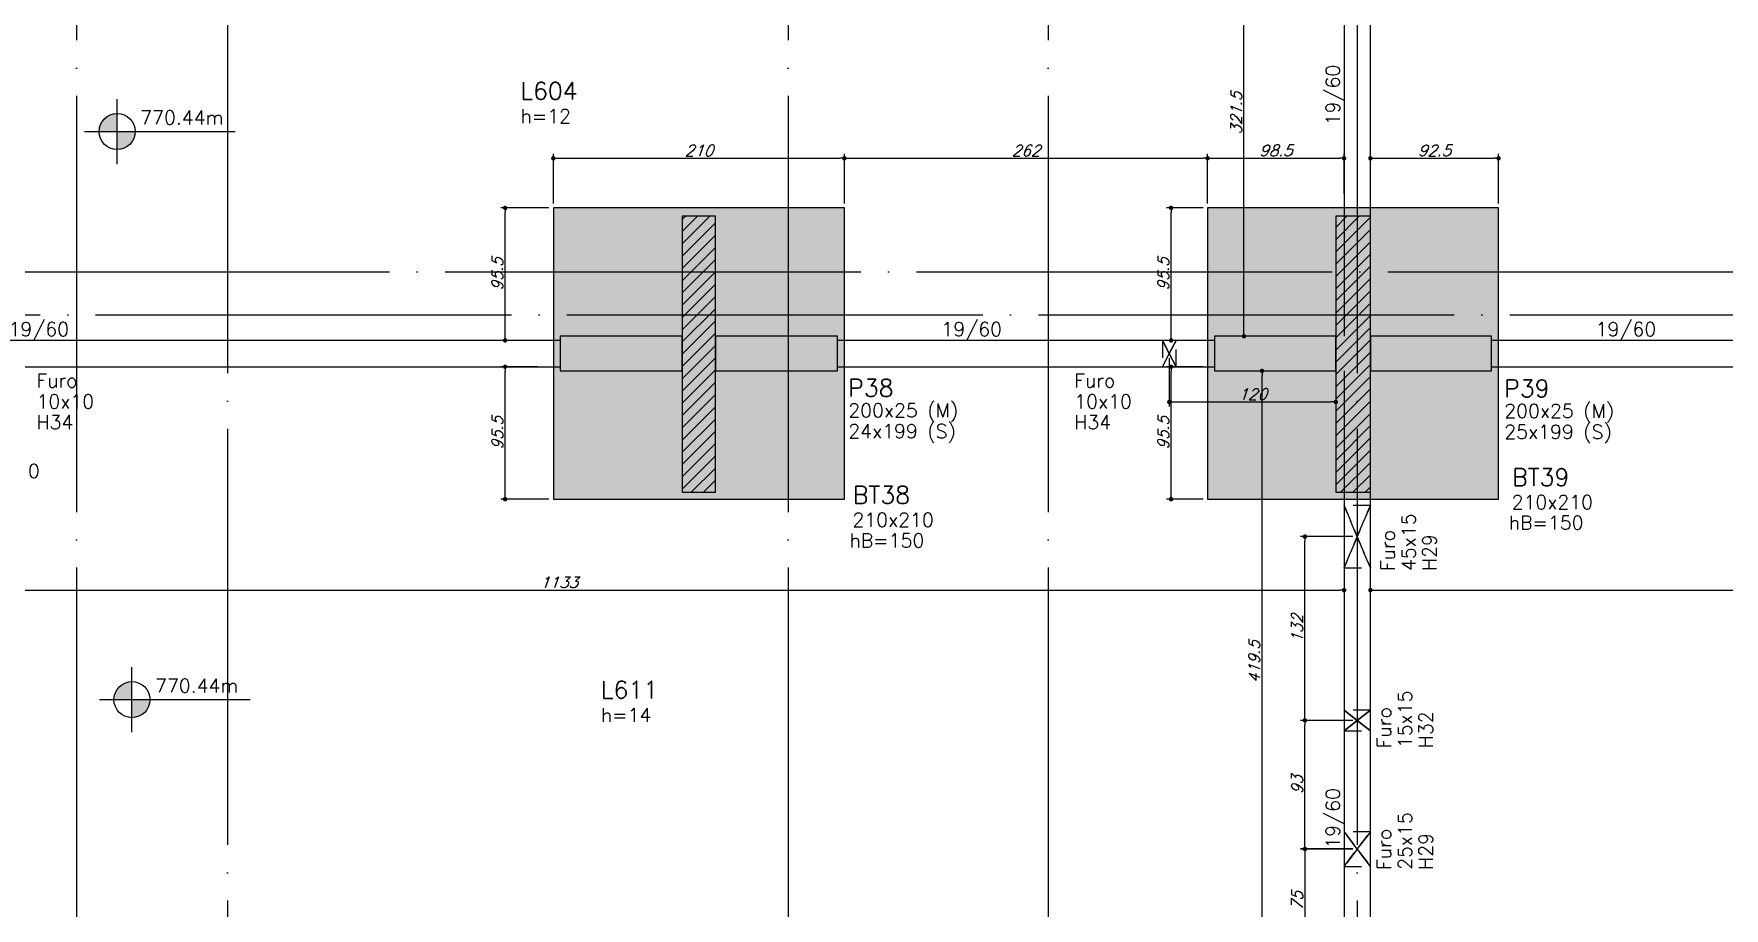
# Model space of a CAD drawing. Extents: x -4245 to 5400, y -2094 to 2406.
# Drawn here: x -349 to 870, y 916 to 1546 of the extents above; entities that cross this region are included whole.
import ezdxf
from ezdxf.enums import TextEntityAlignment as Align

# ---------------------------------------------------------------- set-up
doc = ezdxf.new("R2010")
doc.units = 0
doc.header["$LTSCALE"] = 50
doc.header["$MEASUREMENT"] = 0
doc.linetypes.add('EIXO', pattern=[6.8, 6, -0.4, 0, -0.4])
doc.linetypes.add('HIDDEN', pattern=[0.375, 0.25, -0.125])
doc.layers.get('0').update_dxf_attribs({"linetype": 'CONTINUOUS'})
doc.layers.get('DEFPOINTS').update_dxf_attribs({"linetype": 'CONTINUOUS'})
for name, color, linetype in [('F-BLOCOS', 3, 'CONTINUOUS'), ('F-BLOCOS-DIM', 2, 'CONTINUOUS'), ('F-BLOCOS-HACH', 1, 'CONTINUOUS'), ('F-BLOCOS-NOME', 3, 'CONTINUOUS'), ('F-COTAS', 106, 'CONTINUOUS'), ('F-COTAS-FUROS', 50, 'CONTINUOUS'), ('F-EIXO', 12, 'EIXO'), ('F-FURO-PAREDE', 2, 'HIDDEN'), ('F-FURO-PAREDE-TEXTOS', 2, 'CONTINUOUS'), ('F-LAJES-DIM', 2, 'CONTINUOUS'), ('F-LAJES-NOME', 4, 'CONTINUOUS'), ('F-NÍVEL-PLANTA', 2, 'CONTINUOUS'), ('F-PILARES-DIM', 172, 'CONTINUOUS'), ('F-PILARES-HACH', 174, 'CONTINUOUS'), ('F-PILARES-M', 170, 'CONTINUOUS'), ('F-PILARES-NOME', 170, 'CONTINUOUS'), ('F-PILARES-V', 170, 'CONTINUOUS'), ('F-TEXTO', 6, 'CONTINUOUS'), ('F-VIGAS', 3, 'CONTINUOUS'), ('F-VIGAS-DIM', 2, 'CONTINUOUS')]:
    doc.layers.add(name, color=color, linetype=linetype)
doc.styles.add('CP-TEXT-INCL', font='simplex.shx', dxfattribs={"oblique": 20})
doc.styles.add('MCP', font='simplex.shx')
doc.styles.add('ROMANS', font='simplex.shx')
doc.styles.get("Standard").update_dxf_attribs({"font": 'simplex.shx'})
doc.dimstyles.new('CP-COTAS-50', dxfattribs={"dimscale": 0.64, "dimtxt": 12.5, "dimasz": 5, "dimexe": 5, "dimexo": 5, "dimgap": 2.5, "dimtad": 1, "dimdec": 1, "dimdsep": 46, "dimtxsty": 'CP-TEXT-INCL', "dimblk1": 'DOT', "dimblk2": 'DOT', "dimsah": 1, "dimcen": 9, "dimclrd": 256, "dimclre": 256, "dimclrt": 256, "dimadec": 0, "dimazin": 0, "dimtfac": 1, "dimtdec": 1, "dimtmove": 2, "dimatfit": 3, "dimldrblk": 'DOT', "dimfxl": 0, "dimtolj": 1, "dimarcsym": 0})
pattern_1 = [(45, (0, 10000), (-4.4194174, 4.4194174), [])]

# ---------------------------------------------------------------- blocks, each defined once
blk = doc.blocks.new('Nível - Planta')
at = {"layer": 'F-NÍVEL-PLANTA'}
h = blk.add_hatch(color=71, dxfattribs=at)
h.paths.add_polyline_path([(0, 0), (0, 0.26, 0.414214), (-0.26, 0)])
h.paths.add_polyline_path([(0.26, 0), (0, 0), (0, -0.26, 0.414214)])
for p, q in [((0, -0.469), (0, 0.469)), ((-0.469, 0), (1.704, 0))]:
    blk.add_line(p, q, dxfattribs=at)
blk.add_circle((0, 0), 0.26, dxfattribs=at)
at = {"layer": 'F-TEXTO', "color": 3, "style": 'MCP'}
blk.add_attdef('NÍVEL', (0.333, 0.102), '', height=0.2, dxfattribs=at)
blk = doc.blocks.new('*U10')
at = {"layer": 'F-EIXO'}
blk.add_line((0, 0), (7397, 0), dxfattribs=at)
at = {"layer": 'F-TEXTO', "style": 'ROMANS'}
blk.add_attdef('EIXO', text='', height=17.5, dxfattribs=at).set_placement((-28.2072, 0), align=Align.MIDDLE_CENTER)
blk = doc.blocks.new('*U16')
at = {"layer": 'F-EIXO'}
blk.add_line((0, 0), (7484.954, 0), dxfattribs=at)
at = {"layer": 'F-TEXTO', "style": 'ROMANS'}
blk.add_attdef('EIXO', text='', height=17.5, dxfattribs=at).set_placement((-28.2072, 0), align=Align.MIDDLE_CENTER)
blk = doc.blocks.new('*U12')
at = {"layer": 'F-EIXO'}
blk.add_line((0, 0), (0, -3377.9), dxfattribs=at)
at = {"layer": 'F-TEXTO', "style": 'ROMANS'}
blk.add_attdef('EIXO', text='', height=17.5, rotation=360, dxfattribs=at).set_placement((0, 28.2), align=Align.MIDDLE_CENTER)
blk = doc.blocks.new('*U13')
at = {"layer": 'F-EIXO'}
blk.add_line((0, 0), (0, -3477.9), dxfattribs=at)
at = {"layer": 'F-TEXTO', "style": 'ROMANS'}
blk.add_attdef('EIXO', text='', height=17.5, rotation=360, dxfattribs=at).set_placement((0, 28.2), align=Align.MIDDLE_CENTER)
blk = doc.blocks.new('_DOT')
at = {"color": 0, "linetype": 'ByBlock'}
blk.add_line((-0.5, 0), (-1, 0), dxfattribs=at)
at = {"color": 0, "linetype": 'ByBlock', "const_width": 0.5}
blk.add_lwpolyline([(-0.25, 0, 1), (0.25, 0, 1)], format="xyb", close=True, dxfattribs=at)
blk = doc.blocks.new('*D49')
at = {"layer": 'DEFPOINTS', "color": 0, "linetype": 'Continuous', "transparency": 16777216}
for p in [(536.8, 1303), (536.8, 1303), (536.8, 883.5)]:
    blk.add_point(p, dxfattribs=at)
at = {"layer": 'F-COTAS', "linetype": 'Continuous', "lineweight": -2, "transparency": 16777216}
blk.add_line((536.8, 886.7), (536.8, 1299.8), dxfattribs=at)
at = {"layer": 'F-COTAS', "linetype": 'Continuous', "lineweight": -2, "transparency": 16777216, "xscale": 3.2, "yscale": 3.2, "zscale": 3.2}
for p, rotation in [((536.8, 1303), 90), ((536.8, 883.5), 270)]:
    blk.add_blockref('_DOT', p, dxfattribs=dict(at, rotation=rotation))
at = {"layer": 'F-COTAS', "linetype": 'Continuous', "transparency": 16777216, "insert": (531.2, 1093.2), "char_height": 8, "attachment_point": 5, "rotation": 90, "style": 'CP-TEXT-INCL'}
blk.add_mtext('\\A1;419.5', dxfattribs=at)
blk = doc.blocks.new('*D50')
at = {"layer": 'DEFPOINTS', "color": 0, "linetype": 'Continuous', "transparency": 16777216}
for p in [(523.8, 1649.5), (523.8, 1649.5), (523.8, 1328)]:
    blk.add_point(p, dxfattribs=at)
at = {"layer": 'F-COTAS', "linetype": 'Continuous', "lineweight": -2, "transparency": 16777216}
blk.add_line((523.8, 1331.2), (523.8, 1646.3), dxfattribs=at)
at = {"layer": 'F-COTAS', "linetype": 'Continuous', "lineweight": -2, "transparency": 16777216, "xscale": 3.2, "yscale": 3.2, "zscale": 3.2}
for p, rotation in [((523.8, 1649.5), 90), ((523.8, 1328), 270)]:
    blk.add_blockref('_DOT', p, dxfattribs=dict(at, rotation=rotation))
at = {"layer": 'F-COTAS', "linetype": 'Continuous', "transparency": 16777216, "insert": (518.2, 1488.8), "char_height": 8, "attachment_point": 5, "rotation": 90, "style": 'CP-TEXT-INCL'}
blk.add_mtext('\\A1;321.5', dxfattribs=at)
blk = doc.blocks.new('*D88')
at = {"layer": 'DEFPOINTS', "color": 0, "linetype": 'Continuous', "transparency": 16777216}
for p in [(-537, 1144.9), (596, 1144.9), (596, 1144.9)]:
    blk.add_point(p, dxfattribs=at)
at = {"layer": 'F-COTAS', "linetype": 'Continuous', "lineweight": -2, "transparency": 16777216}
blk.add_line((-533.8, 1144.9), (592.8, 1144.9), dxfattribs=at)
at = {"layer": 'F-COTAS', "linetype": 'Continuous', "lineweight": -2, "transparency": 16777216, "xscale": 3.2, "yscale": 3.2, "zscale": 3.2, "rotation": 180}
blk.add_blockref('_DOT', (-537, 1144.9), dxfattribs=at)
at = {"layer": 'F-COTAS', "linetype": 'Continuous', "lineweight": -2, "transparency": 16777216, "xscale": 3.2, "yscale": 3.2, "zscale": 3.2}
blk.add_blockref('_DOT', (596, 1144.9), dxfattribs=at)
at = {"layer": 'F-COTAS', "linetype": 'Continuous', "transparency": 16777216, "insert": (29.5, 1150.5), "char_height": 8, "attachment_point": 5, "style": 'CP-TEXT-INCL'}
blk.add_mtext('\\A1;1133', dxfattribs=at)
blk = doc.blocks.new('*D89')
at = {"layer": 'DEFPOINTS', "color": 0, "linetype": 'Continuous', "transparency": 16777216}
for p in [(615, 1144.9), (1276, 1144.9), (1276, 1144.9)]:
    blk.add_point(p, dxfattribs=at)
at = {"layer": 'F-COTAS', "linetype": 'Continuous', "lineweight": -2, "transparency": 16777216}
blk.add_line((618.2, 1144.9), (1272.8, 1144.9), dxfattribs=at)
at = {"layer": 'F-COTAS', "linetype": 'Continuous', "lineweight": -2, "transparency": 16777216, "xscale": 3.2, "yscale": 3.2, "zscale": 3.2, "rotation": 180}
blk.add_blockref('_DOT', (615, 1144.9), dxfattribs=at)
at = {"layer": 'F-COTAS', "linetype": 'Continuous', "lineweight": -2, "transparency": 16777216, "xscale": 3.2, "yscale": 3.2, "zscale": 3.2}
blk.add_blockref('_DOT', (1276, 1144.9), dxfattribs=at)
at = {"layer": 'F-COTAS', "linetype": 'Continuous', "transparency": 16777216, "insert": (945.5, 1150.5), "char_height": 8, "attachment_point": 5, "style": 'CP-TEXT-INCL'}
blk.add_mtext('\\A1;661', dxfattribs=at)
blk = doc.blocks.new('*D172')
at = {"layer": 'DEFPOINTS', "color": 0, "linetype": 'Continuous', "transparency": 16777216}
for p in [(615, 1452.3), (707.5, 1456.3), (707.5, 1420.5)]:
    blk.add_point(p, dxfattribs=at)
at = {"layer": 'F-COTAS', "linetype": 'Continuous', "lineweight": -2, "transparency": 16777216}
for p, q in [((615, 1455.5), (615, 1459.5)), ((618.2, 1456.3), (704.3, 1456.3)), ((707.5, 1423.7), (707.5, 1459.5))]:
    blk.add_line(p, q, dxfattribs=at)
at = {"layer": 'F-COTAS', "linetype": 'Continuous', "lineweight": -2, "transparency": 16777216, "xscale": 3.2, "yscale": 3.2, "zscale": 3.2, "rotation": 180}
blk.add_blockref('_DOT', (615, 1456.3), dxfattribs=at)
at = {"layer": 'F-COTAS', "linetype": 'Continuous', "lineweight": -2, "transparency": 16777216, "xscale": 3.2, "yscale": 3.2, "zscale": 3.2}
blk.add_blockref('_DOT', (707.5, 1456.3), dxfattribs=at)
at = {"layer": 'F-COTAS', "linetype": 'Continuous', "transparency": 16777216, "insert": (661.2, 1461.9), "char_height": 8, "attachment_point": 5, "style": 'CP-TEXT-INCL'}
blk.add_mtext('\\A1;92.5', dxfattribs=at)
blk = doc.blocks.new('*D173')
at = {"layer": 'DEFPOINTS', "color": 0, "linetype": 'Continuous', "transparency": 16777216}
for p in [(497.5, 1456.3), (235.5, 1420.5), (497.5, 1420.5)]:
    blk.add_point(p, dxfattribs=at)
at = {"layer": 'F-COTAS', "linetype": 'Continuous', "lineweight": -2, "transparency": 16777216}
for p, q in [((235.5, 1423.7), (235.5, 1459.5)), ((238.7, 1456.3), (494.3, 1456.3)), ((497.5, 1423.7), (497.5, 1459.5))]:
    blk.add_line(p, q, dxfattribs=at)
at = {"layer": 'F-COTAS', "linetype": 'Continuous', "lineweight": -2, "transparency": 16777216, "xscale": 3.2, "yscale": 3.2, "zscale": 3.2, "rotation": 180}
blk.add_blockref('_DOT', (235.5, 1456.3), dxfattribs=at)
at = {"layer": 'F-COTAS', "linetype": 'Continuous', "lineweight": -2, "transparency": 16777216, "xscale": 3.2, "yscale": 3.2, "zscale": 3.2}
blk.add_blockref('_DOT', (497.5, 1456.3), dxfattribs=at)
at = {"layer": 'F-COTAS', "linetype": 'Continuous', "transparency": 16777216, "insert": (366.5, 1461.9), "char_height": 8, "attachment_point": 5, "style": 'CP-TEXT-INCL'}
blk.add_mtext('\\A1;262', dxfattribs=at)
blk = doc.blocks.new('*D174')
at = {"layer": 'DEFPOINTS', "color": 0, "linetype": 'Continuous', "transparency": 16777216}
for p in [(596, 1456.3), (596, 1427.8), (497.5, 1420.5)]:
    blk.add_point(p, dxfattribs=at)
at = {"layer": 'F-COTAS', "linetype": 'Continuous', "lineweight": -2, "transparency": 16777216}
for p, q in [((497.5, 1423.7), (497.5, 1459.5)), ((500.7, 1456.3), (592.8, 1456.3)), ((596, 1431), (596, 1459.5))]:
    blk.add_line(p, q, dxfattribs=at)
at = {"layer": 'F-COTAS', "linetype": 'Continuous', "lineweight": -2, "transparency": 16777216, "xscale": 3.2, "yscale": 3.2, "zscale": 3.2, "rotation": 180}
blk.add_blockref('_DOT', (497.5, 1456.3), dxfattribs=at)
at = {"layer": 'F-COTAS', "linetype": 'Continuous', "lineweight": -2, "transparency": 16777216, "xscale": 3.2, "yscale": 3.2, "zscale": 3.2}
blk.add_blockref('_DOT', (596, 1456.3), dxfattribs=at)
at = {"layer": 'F-COTAS', "linetype": 'Continuous', "transparency": 16777216, "insert": (546.8, 1461.9), "char_height": 8, "attachment_point": 5, "style": 'CP-TEXT-INCL'}
blk.add_mtext('\\A1;98.5', dxfattribs=at)
blk = doc.blocks.new('*D175')
at = {"layer": 'DEFPOINTS', "color": 0, "linetype": 'Continuous', "transparency": 16777216}
for p in [(235.5, 1456.3), (25.5, 1420.5), (235.5, 1420.5)]:
    blk.add_point(p, dxfattribs=at)
at = {"layer": 'F-COTAS', "linetype": 'Continuous', "lineweight": -2, "transparency": 16777216}
for p, q in [((25.5, 1423.7), (25.5, 1459.5)), ((28.7, 1456.3), (232.3, 1456.3)), ((235.5, 1423.7), (235.5, 1459.5))]:
    blk.add_line(p, q, dxfattribs=at)
at = {"layer": 'F-COTAS', "linetype": 'Continuous', "lineweight": -2, "transparency": 16777216, "xscale": 3.2, "yscale": 3.2, "zscale": 3.2, "rotation": 180}
blk.add_blockref('_DOT', (25.5, 1456.3), dxfattribs=at)
at = {"layer": 'F-COTAS', "linetype": 'Continuous', "lineweight": -2, "transparency": 16777216, "xscale": 3.2, "yscale": 3.2, "zscale": 3.2}
blk.add_blockref('_DOT', (235.5, 1456.3), dxfattribs=at)
at = {"layer": 'F-COTAS', "linetype": 'Continuous', "transparency": 16777216, "insert": (130.5, 1461.9), "char_height": 8, "attachment_point": 5, "style": 'CP-TEXT-INCL'}
blk.add_mtext('\\A1;210', dxfattribs=at)
blk = doc.blocks.new('*D176')
at = {"layer": 'DEFPOINTS', "color": 0, "linetype": 'Continuous', "transparency": 16777216}
for p in [(-9.3, 1306), (17.4, 1306), (25.5, 1210.5)]:
    blk.add_point(p, dxfattribs=at)
at = {"layer": 'F-COTAS', "linetype": 'Continuous', "lineweight": -2, "transparency": 16777216}
for p, q in [((14.2, 1306), (-12.5, 1306)), ((-9.3, 1213.7), (-9.3, 1302.8)), ((22.3, 1210.5), (-12.5, 1210.5))]:
    blk.add_line(p, q, dxfattribs=at)
at = {"layer": 'F-COTAS', "linetype": 'Continuous', "lineweight": -2, "transparency": 16777216, "xscale": 3.2, "yscale": 3.2, "zscale": 3.2}
for p, rotation in [((-9.3, 1306), 90), ((-9.3, 1210.5), 270)]:
    blk.add_blockref('_DOT', p, dxfattribs=dict(at, rotation=rotation))
at = {"layer": 'F-COTAS', "linetype": 'Continuous', "transparency": 16777216, "insert": (-14.9, 1258.2), "char_height": 8, "attachment_point": 5, "rotation": 90, "style": 'CP-TEXT-INCL'}
blk.add_mtext('\\A1;95.5', dxfattribs=at)
blk = doc.blocks.new('*D177')
at = {"layer": 'DEFPOINTS', "color": 0, "linetype": 'Continuous', "transparency": 16777216}
for p in [(-9.3, 1420.5), (25.5, 1420.5), (25.5, 1325)]:
    blk.add_point(p, dxfattribs=at)
at = {"layer": 'F-COTAS', "linetype": 'Continuous', "lineweight": -2, "transparency": 16777216}
for p, q in [((22.3, 1420.5), (-12.5, 1420.5)), ((-9.3, 1328.2), (-9.3, 1417.3)), ((22.3, 1325), (-12.5, 1325))]:
    blk.add_line(p, q, dxfattribs=at)
at = {"layer": 'F-COTAS', "linetype": 'Continuous', "lineweight": -2, "transparency": 16777216, "xscale": 3.2, "yscale": 3.2, "zscale": 3.2}
for p, rotation in [((-9.3, 1420.5), 90), ((-9.3, 1325), 270)]:
    blk.add_blockref('_DOT', p, dxfattribs=dict(at, rotation=rotation))
at = {"layer": 'F-COTAS', "linetype": 'Continuous', "transparency": 16777216, "insert": (-14.9, 1372.8), "char_height": 8, "attachment_point": 5, "rotation": 90, "style": 'CP-TEXT-INCL'}
blk.add_mtext('\\A1;95.5', dxfattribs=at)
blk = doc.blocks.new('*D178')
at = {"layer": 'DEFPOINTS', "color": 0, "linetype": 'Continuous', "transparency": 16777216}
for p in [(471.2, 1306), (497.5, 1306), (497.5, 1210.5)]:
    blk.add_point(p, dxfattribs=at)
at = {"layer": 'F-COTAS', "linetype": 'Continuous', "lineweight": -2, "transparency": 16777216}
for p, q in [((494.3, 1306), (468, 1306)), ((471.2, 1213.7), (471.2, 1302.8)), ((494.3, 1210.5), (468, 1210.5))]:
    blk.add_line(p, q, dxfattribs=at)
at = {"layer": 'F-COTAS', "linetype": 'Continuous', "lineweight": -2, "transparency": 16777216, "xscale": 3.2, "yscale": 3.2, "zscale": 3.2}
for p, rotation in [((471.2, 1306), 90), ((471.2, 1210.5), 270)]:
    blk.add_blockref('_DOT', p, dxfattribs=dict(at, rotation=rotation))
at = {"layer": 'F-COTAS', "linetype": 'Continuous', "transparency": 16777216, "insert": (465.6, 1258.2), "char_height": 8, "attachment_point": 5, "rotation": 90, "style": 'CP-TEXT-INCL'}
blk.add_mtext('\\A1;95.5', dxfattribs=at)
blk = doc.blocks.new('*D179')
at = {"layer": 'DEFPOINTS', "color": 0, "linetype": 'Continuous', "transparency": 16777216}
for p in [(471.2, 1420.5), (497.5, 1420.5), (497.5, 1325)]:
    blk.add_point(p, dxfattribs=at)
at = {"layer": 'F-COTAS', "linetype": 'Continuous', "lineweight": -2, "transparency": 16777216}
for p, q in [((494.3, 1420.5), (468, 1420.5)), ((471.2, 1328.2), (471.2, 1417.3)), ((494.3, 1325), (468, 1325))]:
    blk.add_line(p, q, dxfattribs=at)
at = {"layer": 'F-COTAS', "linetype": 'Continuous', "lineweight": -2, "transparency": 16777216, "xscale": 3.2, "yscale": 3.2, "zscale": 3.2}
for p, rotation in [((471.2, 1420.5), 90), ((471.2, 1325), 270)]:
    blk.add_blockref('_DOT', p, dxfattribs=dict(at, rotation=rotation))
at = {"layer": 'F-COTAS', "linetype": 'Continuous', "transparency": 16777216, "insert": (465.6, 1372.8), "char_height": 8, "attachment_point": 5, "rotation": 90, "style": 'CP-TEXT-INCL'}
blk.add_mtext('\\A1;95.5', dxfattribs=at)
blk = doc.blocks.new('*D332')
at = {"layer": 'DEFPOINTS', "color": 0, "linetype": 'Continuous', "transparency": 16777216}
for p in [(469.9, 1315.5), (590, 1294.8), (590, 1280.6)]:
    blk.add_point(p, dxfattribs=at)
at = {"layer": 'F-COTAS-FUROS', "linetype": 'Continuous', "lineweight": -2, "transparency": 16777216}
for p, q in [((469.9, 1312.3), (469.9, 1277.4)), ((590, 1291.6), (590, 1277.4)), ((473.1, 1280.6), (586.8, 1280.6))]:
    blk.add_line(p, q, dxfattribs=at)
at = {"layer": 'F-COTAS-FUROS', "linetype": 'Continuous', "lineweight": -2, "transparency": 16777216, "xscale": 3.2, "yscale": 3.2, "zscale": 3.2, "rotation": 180}
blk.add_blockref('_DOT', (469.9, 1280.6), dxfattribs=at)
at = {"layer": 'F-COTAS-FUROS', "linetype": 'Continuous', "lineweight": -2, "transparency": 16777216, "xscale": 3.2, "yscale": 3.2, "zscale": 3.2}
blk.add_blockref('_DOT', (590, 1280.6), dxfattribs=at)
at = {"layer": 'F-COTAS-FUROS', "linetype": 'Continuous', "transparency": 16777216, "insert": (530, 1286.2), "char_height": 8, "attachment_point": 5, "style": 'CP-TEXT-INCL'}
blk.add_mtext('\\A1;120', dxfattribs=at)
blk = doc.blocks.new('*D334')
at = {"layer": 'DEFPOINTS', "color": 0, "linetype": 'Continuous', "transparency": 16777216}
for p in [(605.5, 958.3), (567.8, 883.5), (572.8, 883.5)]:
    blk.add_point(p, dxfattribs=at)
at = {"layer": 'F-COTAS-FUROS', "linetype": 'Continuous', "lineweight": -2, "transparency": 16777216}
for p, q in [((602.3, 958.3), (564.6, 958.3)), ((567.8, 955.1), (567.8, 886.7)), ((569.6, 883.5), (564.6, 883.5))]:
    blk.add_line(p, q, dxfattribs=at)
at = {"layer": 'F-COTAS-FUROS', "linetype": 'Continuous', "lineweight": -2, "transparency": 16777216, "xscale": 3.2, "yscale": 3.2, "zscale": 3.2}
for p, rotation in [((567.8, 958.3), 90), ((567.8, 883.5), 270)]:
    blk.add_blockref('_DOT', p, dxfattribs=dict(at, rotation=rotation))
at = {"layer": 'F-COTAS-FUROS', "linetype": 'Continuous', "transparency": 16777216, "insert": (562.2, 920.9), "char_height": 8, "attachment_point": 5, "rotation": 90, "style": 'CP-TEXT-INCL'}
blk.add_mtext('\\A1;75', dxfattribs=at)
blk = doc.blocks.new('*D335')
at = {"layer": 'DEFPOINTS', "color": 0, "linetype": 'Continuous', "transparency": 16777216}
for p in [(567.8, 1051), (605.5, 1051), (605.5, 958.2)]:
    blk.add_point(p, dxfattribs=at)
at = {"layer": 'F-COTAS-FUROS', "linetype": 'Continuous', "lineweight": -2, "transparency": 16777216}
for p, q in [((602.3, 1051), (564.6, 1051)), ((567.8, 961.4), (567.8, 1047.8)), ((602.3, 958.2), (564.6, 958.2))]:
    blk.add_line(p, q, dxfattribs=at)
at = {"layer": 'F-COTAS-FUROS', "linetype": 'Continuous', "lineweight": -2, "transparency": 16777216, "xscale": 3.2, "yscale": 3.2, "zscale": 3.2}
for p, rotation in [((567.8, 1051), 90), ((567.8, 958.2), 270)]:
    blk.add_blockref('_DOT', p, dxfattribs=dict(at, rotation=rotation))
at = {"layer": 'F-COTAS-FUROS', "linetype": 'Continuous', "transparency": 16777216, "insert": (562.2, 1004.6), "char_height": 8, "attachment_point": 5, "rotation": 90, "style": 'CP-TEXT-INCL'}
blk.add_mtext('\\A1;93', dxfattribs=at)
blk = doc.blocks.new('*D336')
at = {"layer": 'DEFPOINTS', "color": 0, "linetype": 'Continuous', "transparency": 16777216}
for p in [(567.8, 1183.5), (605.5, 1183.5), (605.5, 1051)]:
    blk.add_point(p, dxfattribs=at)
at = {"layer": 'F-COTAS-FUROS', "linetype": 'Continuous', "lineweight": -2, "transparency": 16777216}
for p, q in [((602.3, 1183.5), (564.6, 1183.5)), ((567.8, 1054.2), (567.8, 1180.3)), ((602.3, 1051), (564.6, 1051))]:
    blk.add_line(p, q, dxfattribs=at)
at = {"layer": 'F-COTAS-FUROS', "linetype": 'Continuous', "lineweight": -2, "transparency": 16777216, "xscale": 3.2, "yscale": 3.2, "zscale": 3.2}
for p, rotation in [((567.8, 1183.5), 90), ((567.8, 1051), 270)]:
    blk.add_blockref('_DOT', p, dxfattribs=dict(at, rotation=rotation))
at = {"layer": 'F-COTAS-FUROS', "linetype": 'Continuous', "transparency": 16777216, "insert": (562.2, 1117.2), "char_height": 8, "attachment_point": 5, "rotation": 90, "style": 'CP-TEXT-INCL'}
blk.add_mtext('\\A1;132', dxfattribs=at)

msp = doc.modelspace()

# ---------------------------------------------------------------- hatches: boundary and pattern name
at = {"layer": 'F-BLOCOS-HACH', "linetype": 'Continuous'}
h = msp.add_hatch(dxfattribs=at)
h.set_pattern_fill('AR-CONC', color=256, scale=5)
h.paths.add_polyline_path([(-1121.5, 1420), (-1331.5, 1420), (-1331.5, 1315), (-1331.5, 1210), (-1121.5, 1210)])
h.paths.add_polyline_path([(-444.5, 1420.5), (-654.5, 1420.5), (-654.5, 1315.5), (-654.5, 1210.5), (-444.5, 1210.5)])
h.paths.add_polyline_path([(235.5, 1420.5), (25.5, 1420.5), (25.5, 1315.5), (25.5, 1210.5), (235.5, 1210.5)])
h.paths.add_polyline_path([(707.5, 1420.5), (497.5, 1420.5), (497.5, 1315.5), (497.5, 1210.5), (707.5, 1210.5)])
at = {"layer": 'F-PILARES-HACH', "linetype": 'Continuous'}
h = msp.add_hatch(dxfattribs=at)
h.set_pattern_fill('ANSI31', color=256, scale=50, style=0)
h.set_pattern_definition(pattern_1)
h.paths.add_polyline_path([(118.5, 1215.5), (142.5, 1215.5), (142.5, 1414.5), (118.5, 1414.5)], flags=16)
h = msp.add_hatch(dxfattribs=at)
h.set_pattern_fill('ANSI31', color=256, scale=50, style=0)
h.set_pattern_definition(pattern_1)
h.paths.add_polyline_path([(590, 1215.5), (615, 1215.5), (615, 1414.5), (590, 1414.5)], flags=16)

# ---------------------------------------------------------------- linework, layer by layer
at = {"layer": 'F-BLOCOS', "color": 2, "linetype": 'Continuous'}
for points in [[(25.5, 1315.5), (25.5, 1210.5), (235.5, 1210.5), (235.5, 1420.5), (25.5, 1420.5), (25.5, 1315.5)], [(25.5, 1315.5), (25.5, 1210.5), (235.5, 1210.5), (235.5, 1420.5), (25.5, 1420.5), (25.5, 1315.5)], [(497.5, 1315.5), (497.5, 1210.5), (707.5, 1210.5), (707.5, 1420.5), (497.5, 1420.5), (497.5, 1315.5)], [(497.5, 1315.5), (497.5, 1210.5), (707.5, 1210.5), (707.5, 1420.5), (497.5, 1420.5), (497.5, 1315.5)]]:
    msp.add_lwpolyline(points, dxfattribs=at)
at = {"layer": 'F-FURO-PAREDE'}
for points in [[(469.934, 1315.5), (464.934, 1306), (474.934, 1306), (469.934, 1315.5), (474.934, 1306), (474.934, 1325), (469.934, 1315.5), (474.934, 1325), (464.934, 1325), (469.934, 1315.5), (464.934, 1325), (464.934, 1306), (469.934, 1315.5)], [(605.5, 1183.46), (615, 1160.96), (615, 1205.96), (605.5, 1183.46), (615, 1205.96), (596, 1205.96), (605.5, 1183.46), (596, 1205.96), (596, 1160.96), (605.5, 1183.46), (596, 1160.96), (615, 1160.96), (605.5, 1183.46)], [(605.5, 1050.975), (615, 1043.475), (615, 1058.475), (605.5, 1050.975), (615, 1058.475), (596, 1058.475), (605.5, 1050.975), (596, 1058.475), (596, 1043.475), (605.5, 1050.975), (596, 1043.475), (615, 1043.475), (605.5, 1050.975)], [(605.5, 958.25), (615, 945.75), (615, 970.75), (605.5, 958.25), (615, 970.75), (596, 970.75), (605.5, 958.25), (596, 970.75), (596, 945.75), (605.5, 958.25), (596, 945.75), (615, 945.75), (605.5, 958.25)]]:
    msp.add_lwpolyline(points, dxfattribs=at)
at = {"layer": 'F-PILARES-M', "linetype": 'Continuous'}
for points in [[(118.5, 1328), (30.5, 1328), (30.5, 1303), (118.5, 1303), (118.5, 1328)], [(230.5, 1328), (142.5, 1328), (142.5, 1303), (230.5, 1303), (230.5, 1328)], [(590, 1328), (502.5, 1328), (502.5, 1303), (590, 1303), (590, 1328)], [(702.5, 1328), (615, 1328), (615, 1303), (702.5, 1303), (702.5, 1328)]]:
    msp.add_lwpolyline(points, dxfattribs=at)
at = {"layer": 'F-PILARES-V', "linetype": 'Continuous'}
for points in [[(118.5, 1215.5), (142.5, 1215.5), (142.5, 1414.5), (118.5, 1414.5), (118.5, 1215.5)], [(590, 1215.5), (615, 1215.5), (615, 1414.5), (590, 1414.5), (590, 1215.5)]]:
    msp.add_lwpolyline(points, dxfattribs=at)
at = {"layer": 'F-VIGAS'}
for points in [[(596, 1649.5), (596, 1328)], [(615, 1328), (615, 1649.5)], [(30.5, 1325), (-449.5, 1325)], [(502.5, 1325), (230.5, 1325)], [(1276, 1325), (702.5, 1325)], [(-449.5, 1306), (30.5, 1306)], [(230.5, 1306), (502.5, 1306)], [(702.5, 1306), (1276, 1306)], [(596, 1303), (596, 883.5)], [(615, 883.5), (615, 1303)]]:
    msp.add_lwpolyline(points, dxfattribs=at)

# ---------------------------------------------------------------- block references
at = {"layer": 'F-EIXO', "linetype": 'Continuous'}
for name, p in [('*U13', (-209.5, 1941.357)), ('*U13', (605.5, 1941.357)), ('*U12', (-318.5, 1841.357)), ('*U12', (195, 1841.357)), ('*U12', (382.5, 1841.357)), ('*U16', (-3793.715, 1374.5)), ('*U10', (-3705.761, 1343.5))]:
    msp.add_blockref(name, p, dxfattribs=at)
at = {"layer": 'F-NÍVEL-PLANTA', "linetype": 'Continuous', "xscale": 50, "yscale": 50, "zscale": 50}
for p in [(-289.23, 1475.555), (-278.521, 1065.961)]:
    msp.add_blockref('Nível - Planta', p, dxfattribs=at).add_auto_attribs({'NÍVEL': '770.44m'})

# ---------------------------------------------------------------- texts
at = {"layer": 'F-BLOCOS-DIM', "linetype": 'Continuous', "style": 'MCP'}
for p in [(-403.746, 1235.85), (716.921, 1213.387), (241.296, 1200.575)]:
    msp.add_text('210x210', height=10, dxfattribs=at).set_placement(p, align=Align.TOP_LEFT)
for p in [(707.926, 1188.574), (232.301, 1175.762)]:
    msp.add_text(' hB=150', height=10, dxfattribs=at).set_placement(p)
at = {"layer": 'F-BLOCOS-NOME', "linetype": 'Continuous', "style": 'MCP'}
for s, p in [('BT39', (717.272, 1220.093)), ('BT38', (241.647, 1207.281))]:
    msp.add_text(s, height=12.5, dxfattribs=at).set_placement(p)
at = {"layer": 'F-FURO-PAREDE-TEXTOS', "linetype": 'Continuous', "style": 'MCP'}
for s, p in [('Furo', (-347.422, 1291)), ('Furo', (401.354, 1291)), ('10x10', (-347.422, 1276)), ('10x10', (401.354, 1276)), ('H34', (-347.422, 1261)), ('H34', (401.354, 1261))]:
    msp.add_text(s, height=10, dxfattribs=at).set_placement(p)
for s, p in [('45x15', (647.649, 1158.702)), ('Furo', (632.649, 1158.702)), ('H29', (662.649, 1158.702)), ('15x15', (645, 1030.975)), ('Furo', (630, 1030.975)), ('H32', (660, 1030.975)), ('25x15', (645, 943.25)), ('Furo', (630, 943.25)), ('H29', (660, 943.25))]:
    msp.add_text(s, height=10, rotation=90, dxfattribs=at).set_placement(p)
at = {"layer": 'F-LAJES-DIM', "linetype": 'Continuous', "style": 'MCP'}
for s, p in [('h=12', (1.757, 1481.673)), ('h=14', (59.813, 1049.883))]:
    msp.add_text(s, height=10, dxfattribs=at).set_placement(p)
at = {"layer": 'F-LAJES-NOME', "linetype": 'Continuous', "style": 'MCP'}
for s, p in [('L604', (1.757, 1498.673)), ('L611', (59.813, 1066.883))]:
    msp.add_text(s, height=12.5, dxfattribs=at).set_placement(p)
at = {"layer": 'F-PILARES-DIM', "linetype": 'Continuous'}
for s, p in [('200x25 (M)', (238.308, 1269.528)), ('200x25 (M)', (711.588, 1269.128)), ('24x199 (S)', (238.308, 1254.528)), ('25x199 (S)', (711.588, 1254.128))]:
    msp.add_text(s, height=10, dxfattribs=at).set_placement(p)
at = {"layer": 'F-PILARES-NOME', "linetype": 'Continuous', "style": 'MCP'}
for s, p in [('P38', (238.308, 1284.528)), ('P39', (711.588, 1284.128))]:
    msp.add_text(s, height=12.5, dxfattribs=at).set_placement(p)
at = {"layer": 'F-VIGAS-DIM', "linetype": 'Continuous', "style": 'MCP'}
for p in [(592.875, 1480.06), (592.875, 958.5)]:
    msp.add_text('19/60', height=10, rotation=90, dxfattribs=at).set_placement(p)
for p in [(-367.634, 1328.125), (305.5, 1328.125), (777.5, 1328.125)]:
    msp.add_text('19/60', height=10, dxfattribs=at).set_placement(p)

# ---------------------------------------------------------------- dimensions: what is measured, and where the dimension line sits
at = {"layer": 'F-COTAS', "linetype": 'Continuous'}
for base, p1, p2, angle, picture, middle in [((523.824, 1649.5), (523.824, 1328), (523.824, 1649.5), 270, '*D50', (518.224, 1488.75)), ((536.822, 1303), (536.822, 883.5), (536.822, 1303), 270, '*D49', (531.222, 1093.25)), ((596, 1144.905), (-537, 1144.905), (596, 1144.905), 180, '*D88', (29.5, 1150.505)), ((1276, 1144.905), (615, 1144.905), (1276, 1144.905), 180, '*D89', (945.5, 1150.505))]:
    dim = msp.add_linear_dim(base=base, p1=p1, p2=p2, angle=angle, dimstyle='CP-COTAS-50', dxfattribs=at)
    dim.commit()
    dim.dimension.update_dxf_attribs({"geometry": picture, "text_midpoint": middle})
for base, p1, p2, picture, middle in [((235.5, 1456.349), (25.5, 1420.5), (235.5, 1420.5), '*D175', (130.5, 1461.949)), ((497.5, 1456.349), (235.5, 1420.5), (497.5, 1420.5), '*D173', (366.5, 1461.949)), ((596, 1456.349), (497.5, 1420.5), (596, 1427.832), '*D174', (546.75, 1461.949)), ((707.5, 1456.349), (615, 1452.305), (707.5, 1420.5), '*D172', (661.25, 1461.949))]:
    dim = msp.add_linear_dim(base=base, p1=p1, p2=p2, dimstyle='CP-COTAS-50', override={"dimfxl": 7.5}, dxfattribs=at)
    dim.commit()
    dim.dimension.update_dxf_attribs({"geometry": picture, "text_midpoint": middle})
for base, p1, p2, picture, middle in [((-9.337, 1420.5), (25.5, 1325), (25.5, 1420.5), '*D177', (-14.937, 1372.75)), ((471.195, 1420.5), (497.5, 1325), (497.5, 1420.5), '*D179', (465.595, 1372.75)), ((-9.337, 1306), (25.5, 1210.5), (17.383, 1306), '*D176', (-14.937, 1258.25)), ((471.195, 1306), (497.5, 1210.5), (497.5, 1306), '*D178', (465.595, 1258.25))]:
    dim = msp.add_linear_dim(base=base, p1=p1, p2=p2, angle=90, dimstyle='CP-COTAS-50', override={"dimfxl": 7.5}, dxfattribs=at)
    dim.commit()
    dim.dimension.update_dxf_attribs({"geometry": picture, "text_midpoint": middle})
at = {"layer": 'F-COTAS-FUROS', "linetype": 'Continuous'}
dim = msp.add_linear_dim(base=(590, 1280.552), p1=(469.934, 1315.5), p2=(590, 1294.85), dimstyle='CP-COTAS-50', override={"dimdec": 0, "dimfxl": 7.5}, dxfattribs=at)
dim.commit()
dim.dimension.update_dxf_attribs({"geometry": '*D332', "text_midpoint": (529.967, 1286.152)})
for base, p1, p2, picture, middle in [((567.758, 1183.46), (605.5, 1050.975), (605.5, 1183.46), '*D336', (562.158, 1117.218)), ((567.758, 1050.975), (605.5, 958.25), (605.5, 1050.975), '*D335', (562.158, 1004.613)), ((567.758, 883.5), (605.5, 958.25), (572.816, 883.5), '*D334', (562.158, 920.875))]:
    dim = msp.add_linear_dim(base=base, p1=p1, p2=p2, angle=90, dimstyle='CP-COTAS-50', override={"dimdec": 0, "dimfxl": 7.5}, dxfattribs=at)
    dim.commit()
    dim.dimension.update_dxf_attribs({"geometry": picture, "text_midpoint": middle})

doc.saveas('drawing.dxf')
